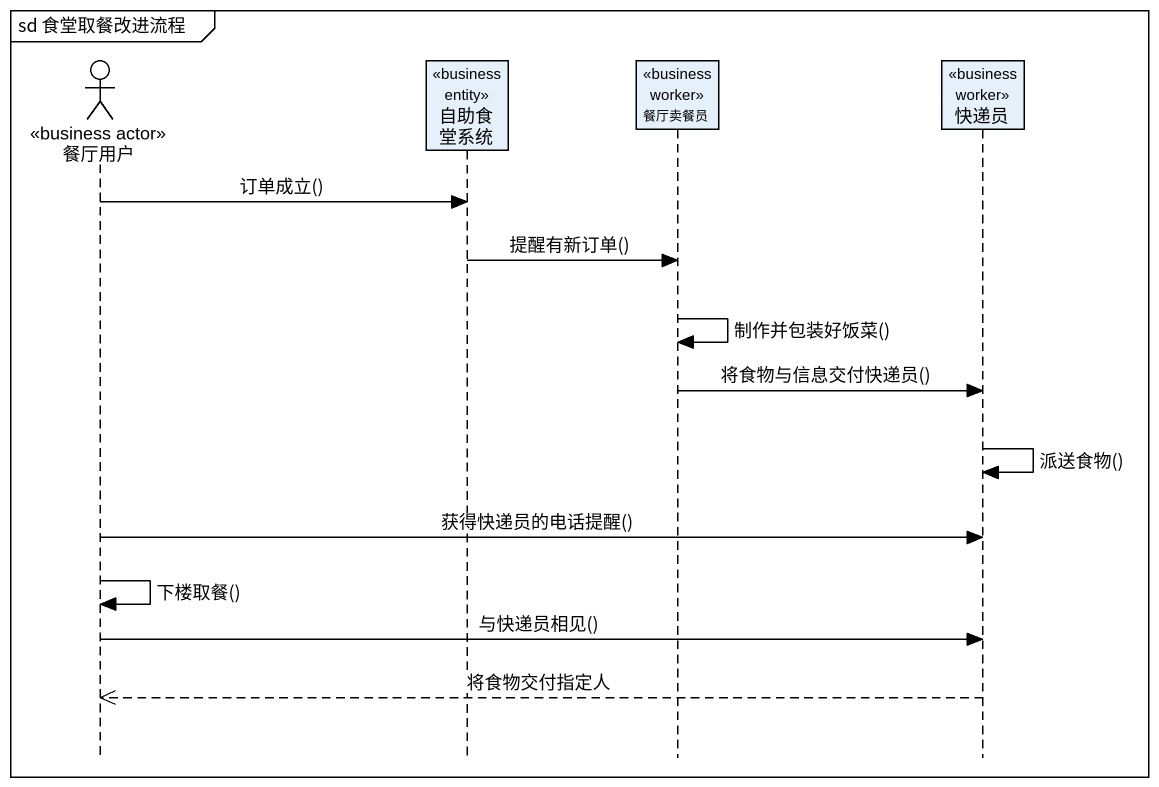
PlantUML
@startuml
mainframe sd 食堂取餐改进流程
hide footbox
actor 餐厅用户 <<business actor>>
participant 自助食堂系统 <<business entity>>
participant 餐厅卖餐员 <<business worker>>
participant 快递员 <<business worker>>

餐厅用户 -> 自助食堂系统 : 订单成立()
自助食堂系统 -> 餐厅卖餐员 : 提醒有新订单()
餐厅卖餐员 -> 餐厅卖餐员 : 制作并包装好饭菜()
餐厅卖餐员 -> 快递员 : 将食物与信息交付快递员()
快递员 -> 快递员 : 派送食物()
餐厅用户 -> 快递员 : 获得快递员的电话提醒()
餐厅用户 -> 餐厅用户 : 下楼取餐()
餐厅用户 -> 快递员 : 与快递员相见()
快递员 -->> 餐厅用户 : 将食物交付指定人
@enduml
